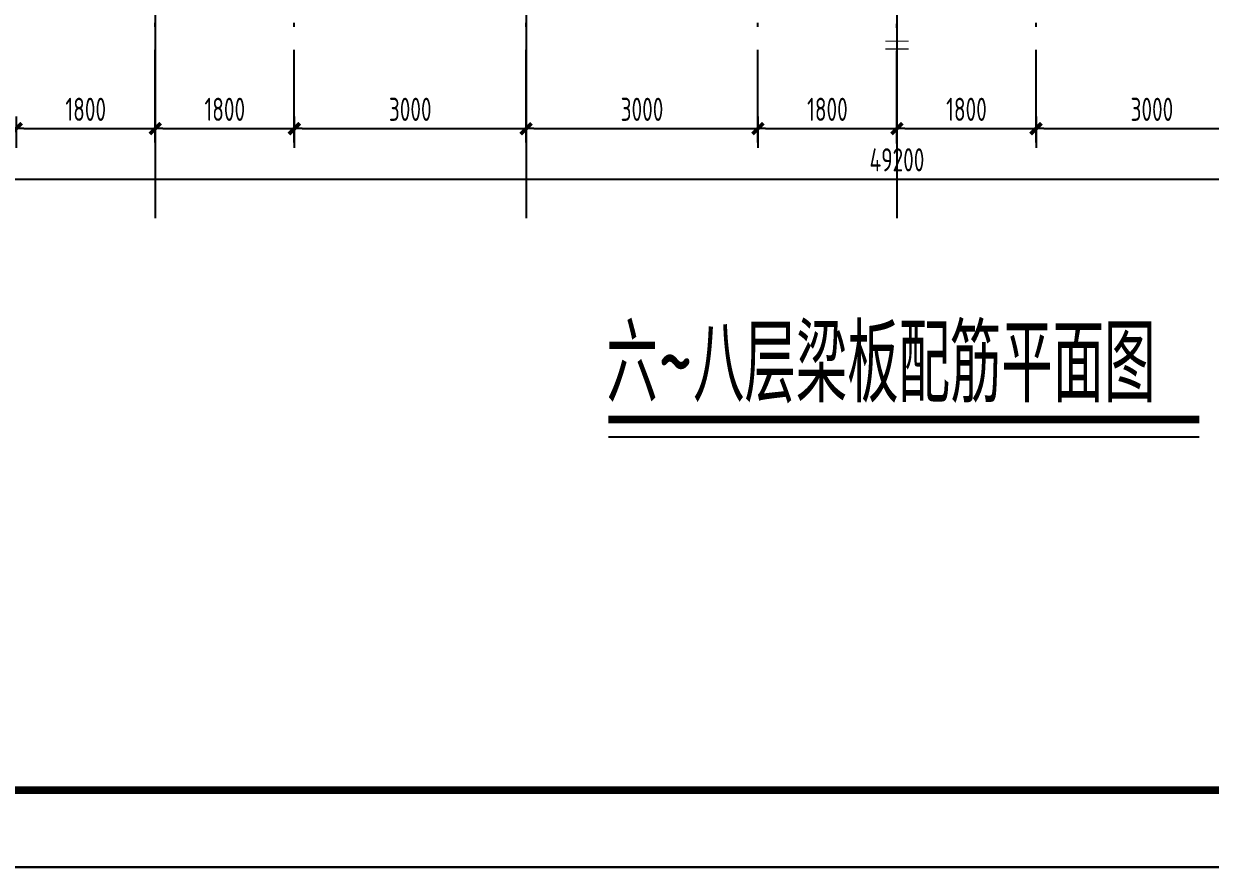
# Model space of a CAD drawing. Extents: x 580289 to 1106878, y -144605 to 78052.
# Drawn here: x 868869 to 884227, y -63697 to -52772 of the extents above; entities that cross this region are included whole.
import ezdxf

# ---------------------------------------------------------------- set-up
doc = ezdxf.new("R2010")
doc.units = 0
doc.header["$LTSCALE"] = 100
doc.linetypes.add('2', pattern=[18.5, 12, -3, 0.5, -3])
doc.layers.get('0').update_dxf_attribs({"linetype": 'CONTINUOUS'})
doc.layers.get('Defpoints').update_dxf_attribs({"linetype": 'CONTINUOUS'})
for name, color, linetype in [('AXIS', 3, 'CONTINUOUS'), ('DIM', 3, 'CONTINUOUS'), ('jiangcha', 5, 'CONTINUOUS'), ('TEXT', 2, 'CONTINUOUS'), ('T图框', 7, 'CONTINUOUS'), ('图框', 254, 'CONTINUOUS'), ('网格', 253, '2')]:
    doc.layers.add(name, color=color, linetype=linetype)
doc.styles.get("Standard").update_dxf_attribs({"font": 'tssdeng.shx', "width": 0.7, "bigfont": 'tssdchn.shx'})
doc.styles.add('TSSD_Dimension', font='Tssdeng.shx', dxfattribs={"width": 0.7, "bigfont": 'tssdchn.shx'})
doc.dimstyles.new('TSSD_100_100$0', dxfattribs={"dimtxt": 300, "dimasz": 100, "dimexe": 250, "dimexo": 250, "dimgap": 100, "dimtad": 1, "dimdec": 0, "dimzin": 0, "dimdsep": 46, "dimtxsty": 'TSSD_Dimension', "dimblk": '_TSDBK', "dimblk1": '_TSDBK', "dimblk2": '_TSDBK', "dimsah": 1, "dimcen": 0, "dimclrt": 7, "dimadec": 0, "dimazin": 0, "dimtfac": 1, "dimtdec": 0, "dimtix": 1, "dimtmove": 2, "dimatfit": 3, "dimldrblk": '_TSDBK', "dimfxl": 1, "dimtolj": 1, "dimtzin": 0, "dimarcsym": 0})

# ---------------------------------------------------------------- blocks, each defined once
blk = doc.blocks.new('A$C72C84CBD')
at = {"layer": '图框', "color": 0}
for points in [[(0, 0), (0, 59400), (84100, 59400), (84100, 0)], [(0, 0), (84100, 0), (84100, 59400), (0, 59400)]]:
    blk.add_lwpolyline(points, close=True, dxfattribs=at)
at = {"layer": '图框', "color": 0, "const_width": 100}
blk.add_lwpolyline([(2500, 1000), (83100, 1000), (83100, 58400), (2500, 58400)], close=True, dxfattribs=at)
blk = doc.blocks.new('图框')
at = {"layer": 'T图框', "color": 4}
blk.add_blockref('A$C72C84CBD', (602717, 102744), dxfattribs=at)
blk = doc.blocks.new('_TSDBK')
blk.add_line((-1, 0), (0, 0))
at = {"const_width": 0.5}
blk.add_lwpolyline([(-0.7, -0.7), (0.7, 0.7)], dxfattribs=at)
blk = doc.blocks.new('*D2031')
at = {"layer": 'Defpoints', "color": 0}
for p in [(-11500, -9569), (-9700, -9569), (-9700, -9977)]:
    blk.add_point(p, dxfattribs=at)
at = {"layer": 'DIM', "color": 0, "lineweight": -2}
for p, q in [((-11500, -9819), (-11500, -10227)), ((-9700, -9819), (-9700, -10227)), ((-11400, -9977), (-9800, -9977))]:
    blk.add_line(p, q, dxfattribs=at)
at = {"layer": 'DIM', "color": 0, "lineweight": -2, "xscale": 100, "yscale": 100, "zscale": 100, "rotation": 180}
blk.add_blockref('_TSDBK', (-11500, -9977), dxfattribs=at)
at = {"layer": 'DIM', "color": 0, "lineweight": -2, "xscale": 100, "yscale": 100, "zscale": 100}
blk.add_blockref('_TSDBK', (-9700, -9977), dxfattribs=at)
at = {"layer": 'DIM', "color": 7, "insert": (-10600, -9727), "char_height": 300, "attachment_point": 5, "style": 'TSSD_Dimension'}
blk.add_mtext('\\A1;1800', dxfattribs=at)
blk = doc.blocks.new('*D2032')
at = {"layer": 'Defpoints', "color": 0}
for p in [(-9700, -9569), (-7900, -9569), (-7900, -9977)]:
    blk.add_point(p, dxfattribs=at)
at = {"layer": 'DIM', "color": 0, "lineweight": -2}
for p, q in [((-9700, -9819), (-9700, -10227)), ((-7900, -9819), (-7900, -10227)), ((-9600, -9977), (-8000, -9977))]:
    blk.add_line(p, q, dxfattribs=at)
at = {"layer": 'DIM', "color": 0, "lineweight": -2, "xscale": 100, "yscale": 100, "zscale": 100, "rotation": 180}
blk.add_blockref('_TSDBK', (-9700, -9977), dxfattribs=at)
at = {"layer": 'DIM', "color": 0, "lineweight": -2, "xscale": 100, "yscale": 100, "zscale": 100}
blk.add_blockref('_TSDBK', (-7900, -9977), dxfattribs=at)
at = {"layer": 'DIM', "color": 7, "insert": (-8800, -9727), "char_height": 300, "attachment_point": 5, "style": 'TSSD_Dimension'}
blk.add_mtext('\\A1;1800', dxfattribs=at)
blk = doc.blocks.new('*D2033')
at = {"layer": 'Defpoints', "color": 0}
for p in [(-7900, -9569), (-4900, -9569), (-4900, -9977)]:
    blk.add_point(p, dxfattribs=at)
at = {"layer": 'DIM', "color": 0, "lineweight": -2}
for p, q in [((-7900, -9819), (-7900, -10227)), ((-4900, -9819), (-4900, -10227)), ((-7800, -9977), (-5000, -9977))]:
    blk.add_line(p, q, dxfattribs=at)
at = {"layer": 'DIM', "color": 0, "lineweight": -2, "xscale": 100, "yscale": 100, "zscale": 100, "rotation": 180}
blk.add_blockref('_TSDBK', (-7900, -9977), dxfattribs=at)
at = {"layer": 'DIM', "color": 0, "lineweight": -2, "xscale": 100, "yscale": 100, "zscale": 100}
blk.add_blockref('_TSDBK', (-4900, -9977), dxfattribs=at)
at = {"layer": 'DIM', "color": 7, "insert": (-6400, -9727), "char_height": 300, "attachment_point": 5, "style": 'TSSD_Dimension'}
blk.add_mtext('\\A1;3000', dxfattribs=at)
blk = doc.blocks.new('*D2034')
at = {"layer": 'Defpoints', "color": 0}
for p in [(-4900, -9569), (-1900, -9569), (-1900, -9977)]:
    blk.add_point(p, dxfattribs=at)
at = {"layer": 'DIM', "color": 0, "lineweight": -2}
for p, q in [((-4900, -9819), (-4900, -10227)), ((-1900, -9819), (-1900, -10227)), ((-4800, -9977), (-2000, -9977))]:
    blk.add_line(p, q, dxfattribs=at)
at = {"layer": 'DIM', "color": 0, "lineweight": -2, "xscale": 100, "yscale": 100, "zscale": 100, "rotation": 180}
blk.add_blockref('_TSDBK', (-4900, -9977), dxfattribs=at)
at = {"layer": 'DIM', "color": 0, "lineweight": -2, "xscale": 100, "yscale": 100, "zscale": 100}
blk.add_blockref('_TSDBK', (-1900, -9977), dxfattribs=at)
at = {"layer": 'DIM', "color": 7, "insert": (-3400, -9727), "char_height": 300, "attachment_point": 5, "style": 'TSSD_Dimension'}
blk.add_mtext('\\A1;3000', dxfattribs=at)
blk = doc.blocks.new('*D2035')
at = {"layer": 'Defpoints', "color": 0}
for p in [(-1900, -9569), (-100, -9569), (-100, -9977)]:
    blk.add_point(p, dxfattribs=at)
at = {"layer": 'DIM', "color": 0, "lineweight": -2}
for p, q in [((-1900, -9819), (-1900, -10227)), ((-100, -9819), (-100, -10227)), ((-1800, -9977), (-200, -9977))]:
    blk.add_line(p, q, dxfattribs=at)
at = {"layer": 'DIM', "color": 0, "lineweight": -2, "xscale": 100, "yscale": 100, "zscale": 100, "rotation": 180}
blk.add_blockref('_TSDBK', (-1900, -9977), dxfattribs=at)
at = {"layer": 'DIM', "color": 0, "lineweight": -2, "xscale": 100, "yscale": 100, "zscale": 100}
blk.add_blockref('_TSDBK', (-100, -9977), dxfattribs=at)
at = {"layer": 'DIM', "color": 7, "insert": (-1000, -9727), "char_height": 300, "attachment_point": 5, "style": 'TSSD_Dimension'}
blk.add_mtext('\\A1;1800', dxfattribs=at)
blk = doc.blocks.new('*D2036')
at = {"layer": 'Defpoints', "color": 0}
for p in [(-100, -9569), (1700, -9569), (1700, -9977)]:
    blk.add_point(p, dxfattribs=at)
at = {"layer": 'DIM', "color": 0, "lineweight": -2}
for p, q in [((-100, -9819), (-100, -10227)), ((1700, -9819), (1700, -10227)), ((0, -9977), (1600, -9977))]:
    blk.add_line(p, q, dxfattribs=at)
at = {"layer": 'DIM', "color": 0, "lineweight": -2, "xscale": 100, "yscale": 100, "zscale": 100, "rotation": 180}
blk.add_blockref('_TSDBK', (-100, -9977), dxfattribs=at)
at = {"layer": 'DIM', "color": 0, "lineweight": -2, "xscale": 100, "yscale": 100, "zscale": 100}
blk.add_blockref('_TSDBK', (1700, -9977), dxfattribs=at)
at = {"layer": 'DIM', "color": 7, "insert": (800, -9727), "char_height": 300, "attachment_point": 5, "style": 'TSSD_Dimension'}
blk.add_mtext('\\A1;1800', dxfattribs=at)
blk = doc.blocks.new('*D2037')
at = {"layer": 'Defpoints', "color": 0}
for p in [(1700, -9569), (4700, -9569), (4700, -9977)]:
    blk.add_point(p, dxfattribs=at)
at = {"layer": 'DIM', "color": 0, "lineweight": -2}
for p, q in [((1700, -9819), (1700, -10227)), ((4700, -9819), (4700, -10227)), ((1800, -9977), (4600, -9977))]:
    blk.add_line(p, q, dxfattribs=at)
at = {"layer": 'DIM', "color": 0, "lineweight": -2, "xscale": 100, "yscale": 100, "zscale": 100, "rotation": 180}
blk.add_blockref('_TSDBK', (1700, -9977), dxfattribs=at)
at = {"layer": 'DIM', "color": 0, "lineweight": -2, "xscale": 100, "yscale": 100, "zscale": 100}
blk.add_blockref('_TSDBK', (4700, -9977), dxfattribs=at)
at = {"layer": 'DIM', "color": 7, "insert": (3200, -9727), "char_height": 300, "attachment_point": 5, "style": 'TSSD_Dimension'}
blk.add_mtext('\\A1;3000', dxfattribs=at)
blk = doc.blocks.new('*D2047')
at = {"layer": 'Defpoints', "color": 0}
for p in [(24500, -10356), (-24700, -10476), (24500, -10631)]:
    blk.add_point(p, dxfattribs=at)
at = {"layer": 'DIM', "color": 0, "lineweight": -2}
for p, q in [((-24700, -10726), (-24700, -10881)), ((-24600, -10631), (24400, -10631)), ((24500, -10606), (24500, -10881))]:
    blk.add_line(p, q, dxfattribs=at)
at = {"layer": 'DIM', "color": 0, "lineweight": -2, "xscale": 100, "yscale": 100, "zscale": 100, "rotation": 180}
blk.add_blockref('_TSDBK', (-24700, -10631), dxfattribs=at)
at = {"layer": 'DIM', "color": 0, "lineweight": -2, "xscale": 100, "yscale": 100, "zscale": 100}
blk.add_blockref('_TSDBK', (24500, -10631), dxfattribs=at)
at = {"layer": 'DIM', "color": 7, "insert": (-100, -10381), "char_height": 300, "attachment_point": 5, "style": 'TSSD_Dimension'}
blk.add_mtext('\\A1;49200', dxfattribs=at)
blk = doc.blocks.new('biaozhun2')
at = {"layer": 'AXIS'}
for p, q in [((-9700, -7138.2), (-9700, -11138.2)), ((-4900, -7138.2), (-4900, -11138.2)), ((-100, -7138.2), (-100, -11138.2))]:
    blk.add_line(p, q, dxfattribs=at)
at = {"layer": '网格'}
for p, q in [((-9700, -10158), (-9700, 8495.8)), ((-4900, -10158), (-4900, 8495.8)), ((-7900, -10158), (-7900, 6300)), ((-1900, -10158), (-1900, 1500)), ((1700, -10158), (1700, 1500)), ((-100, -10170.9), (-100, 200))]:
    blk.add_line(p, q, dxfattribs=at)
at = {"layer": 'DIM'}
for base, p1, p2, picture, middle in [((-9700, -9976.8), (-11500, -9569), (-9700, -9569), '*D2031', (-10600, -9726.8)), ((-7900, -9976.8), (-9700, -9569), (-7900, -9569), '*D2032', (-8800, -9726.8)), ((-4900, -9976.8), (-7900, -9569), (-4900, -9569), '*D2033', (-6400, -9726.8)), ((-1900, -9976.8), (-4900, -9569), (-1900, -9569), '*D2034', (-3400, -9726.8)), ((-100, -9976.8), (-1900, -9569), (-100, -9569), '*D2035', (-1000, -9726.8)), ((1700, -9976.8), (-100, -9569), (1700, -9569), '*D2036', (800, -9726.8)), ((4700, -9976.8), (1700, -9569), (4700, -9569), '*D2037', (3200, -9726.8)), ((24500, -10631.2), (-24700, -10475.6), (24500, -10356.2), '*D2047', (-100, -10381.2))]:
    dim = blk.add_linear_dim(base=base, p1=p1, p2=p2, dimstyle='TSSD_100_100$0', dxfattribs=at)
    dim.commit()
    dim.dimension.update_dxf_attribs({"geometry": picture, "text_midpoint": middle})

msp = doc.modelspace()

# ---------------------------------------------------------------- linework, layer by layer
at = {"layer": 'DIM', "const_width": 15}
for points in [[(880321.6, -52997.7), (880021.6, -52997.7)], [(880321.6, -53100.2), (880021.6, -53100.2)]]:
    msp.add_lwpolyline(points, dxfattribs=at)
at = {"layer": 'TEXT'}
for p, q in [((876436.5, -57897.3), (884084.4, -57897.3)), ((876436.5, -58123.2), (884084.4, -58123.2))]:
    msp.add_line(p, q, dxfattribs=at)
at = {"layer": 'TEXT', "const_width": 100}
msp.add_lwpolyline([(876436.5, -57896.7), (884084.4, -57896.7)], dxfattribs=at)

# ---------------------------------------------------------------- block references
at = {"layer": 'jiangcha'}
msp.add_blockref('biaozhun2', (880271.6, -44153.9), dxfattribs=at)
at = {"layer": 'T图框'}
msp.add_blockref('图框', (245976.7, -166440.6), dxfattribs=at)

# ---------------------------------------------------------------- texts
at = {"layer": 'TEXT', "width": 0.7}
msp.add_text('六~八层梁板配筋平面图', height=1000, dxfattribs=at).set_placement((876412.2, -57677))

doc.saveas('drawing.dxf')
